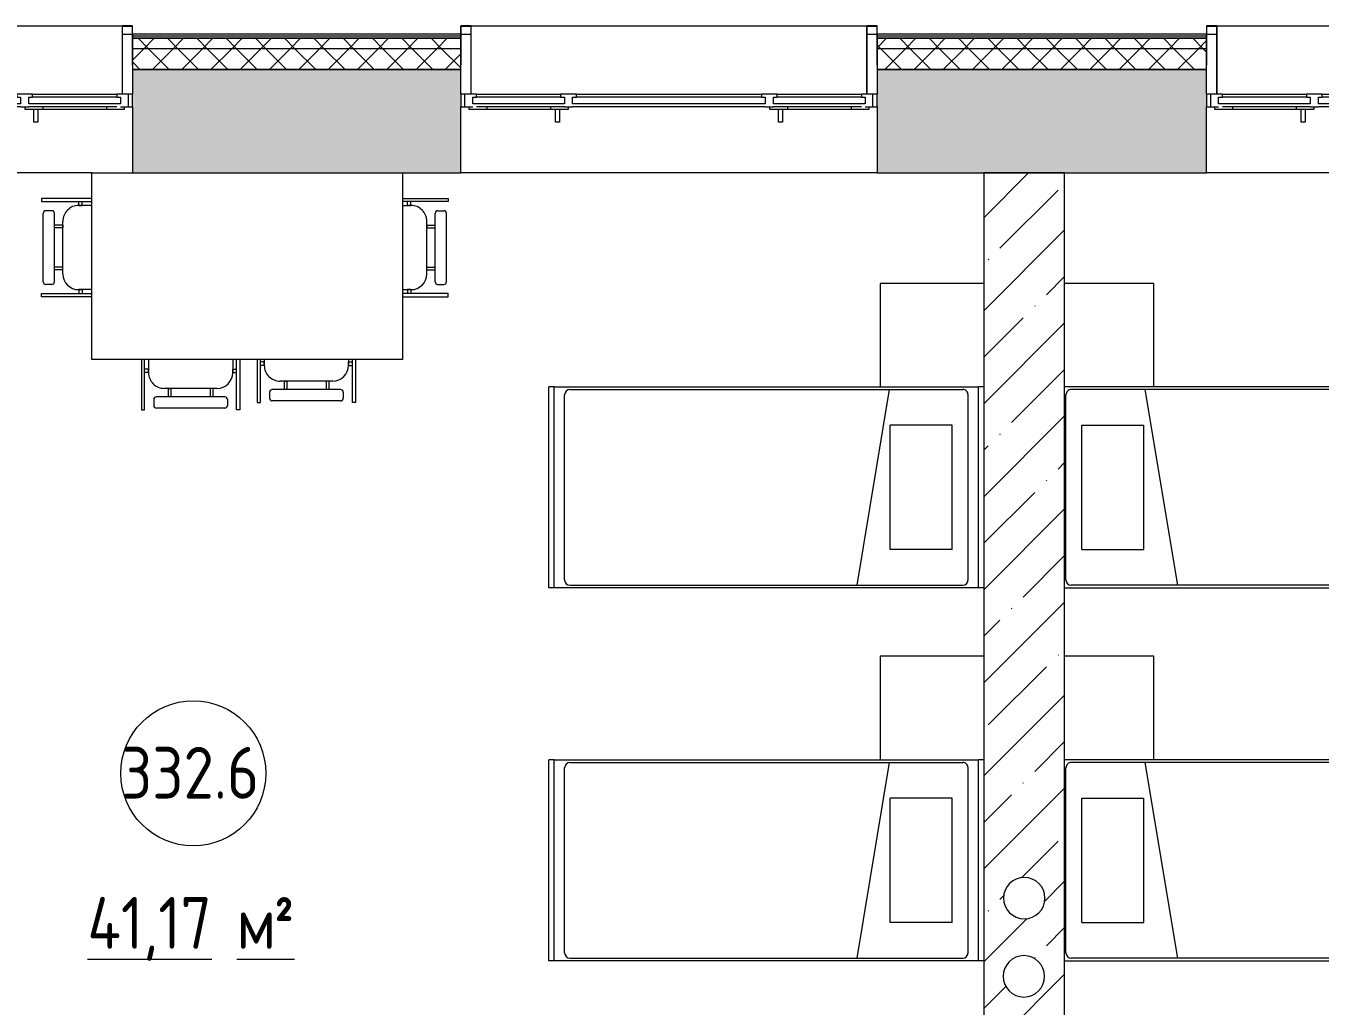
# Model space of a CAD drawing. Header units: millimetres. Extents: x -515342 to 330399, y -224905 to 507333.
# Drawn here: x -303435 to -297186, y 269654 to 274385 of the extents above; entities that cross this region are included whole.
import ezdxf

# ---------------------------------------------------------------- set-up
doc = ezdxf.new("R2010")
doc.units = ezdxf.units.MM
doc.layers.get('0').update_dxf_attribs({"lineweight": 0})
for name, color, linetype, lineweight in [('_ Окна', 7, 'Continuous', 0), ('Витраж', 7, 'Continuous', 0), ('Марки помещений', 7, 'Continuous', 0), ('Мебель', 7, 'Continuous', 0), ('Окна', 7, 'Continuous', 0), ('Стены внутренние', 7, 'Continuous', 0), ('Стены наружные', 7, 'Continuous', 0), ('Стены несущие', 7, 'Continuous', 0), ('Стены отделка', 7, 'Continuous', 0), ('Стены штриховка', 7, 'Continuous', 0)]:
    doc.layers.add(name, color=color, linetype=linetype, lineweight=lineweight)
doc.styles.add('GOST Common_1', font='', dxfattribs={"width": 0.9, "height": 250})
doc.styles.add('GOST Common_2', font='', dxfattribs={"width": 0.9, "height": 250})
doc.styles.get('GOST Common_1').set_extended_font_data('GOST Common')
doc.styles.get('GOST Common_2').set_extended_font_data('GOST Common')
pattern_1 = [(45, (0, 0), (-70.71068, 70.71068), []), (135, (0, 0), (-70.71068, -70.71068), [])]

# ---------------------------------------------------------------- blocks, each defined once
blk = doc.blocks.new('Окно_ПВХ_3Створки_1Фрамуга-верх - АР_Окно_ОП_1820_h_х1970_3ст2фр-в-9696728-О_АР_П_3__6_750_План 3 этажа')
at = {"layer": '_ Окна'}
for p, q in [((-929, 130), (-1005, 130)), ((-1005, 130), (-1005, 70)), ((-985, 70), (-985, 130)), ((-929, 116), (-929, 130)), ((-447, 130), (-523, 130)), ((-523, 130), (-523, 116)), ((-447, 116), (-447, 130)), ((523, 130), (447, 130)), ((447, 130), (447, 116)), ((523, 116), (523, 130)), ((929, 130), (929, 116)), ((1005, 130), (929, 130)), ((985, 70), (985, 130)), ((1005, 70), (1005, 130)), ((-1005, 70), (-947, 70)), ((-965, 56), (-965, 70)), ((-947, 84), (-947, 116)), ((-947, 116), (-929, 116)), ((-505, 84), (-947, 84)), ((-523, 116), (-929, 116)), ((-880, 70), (-880, 56)), ((-572, 70), (-572, 56)), ((-523, 116), (-505, 116)), ((-505, 116), (-505, 84)), ((-505, 70), (-465, 70)), ((-487, 70), (-487, 56)), ((-465, 84), (-465, 116)), ((-465, 116), (-447, 116)), ((465, 84), (-465, 84)), ((447, 116), (-447, 116)), ((447, 116), (465, 116)), ((465, 116), (465, 84)), ((465, 70), (505, 70)), ((487, 56), (487, 70)), ((505, 84), (505, 116)), ((505, 116), (523, 116)), ((947, 84), (505, 84)), ((929, 116), (523, 116)), ((572, 70), (572, 56)), ((880, 70), (880, 56)), ((929, 116), (947, 116)), ((947, 116), (947, 84)), ((947, 70), (1005, 70)), ((965, 70), (965, 56)), ((-880, 56), (-965, 56)), ((-487, 56), (-572, 56)), ((572, 56), (487, 56)), ((965, 56), (880, 56))]:
    blk.add_line(p, q, dxfattribs=at)
at = {"layer": 'Окна'}
for p, q in [((-929, 130), (-523, 130)), ((-447, 130), (447, 130)), ((523, 130), (929, 130)), ((-505, 70), (-929, 70)), ((465, 70), (-465, 70)), ((929, 70), (505, 70)), ((-572, 56), (-880, 56)), ((-548.5, -4), (-548.5, 56)), ((-528.5, 56), (-528.5, -4)), ((528.5, -4), (528.5, 56)), ((548.5, 56), (548.5, -4)), ((880, 56), (572, 56)), ((-528.5, -4), (-548.5, -4)), ((548.5, -4), (528.5, -4))]:
    blk.add_line(p, q, dxfattribs=at)
blk = doc.blocks.new('Прямоугольный импост - АР_Откос_Металлический_50х330 Белый Левый-9898761-О_АР_П_3__6_750_План 3 этажа')
at = {"layer": 'Витраж'}
blk.add_line((4449.2, 16115), (6359.2, 16115), dxfattribs=at)
blk = doc.blocks.new('Прямоугольный импост - АР_Откос_Металлический_50х330 Белый Левый-V24-О_АР_П_3__6_750_План 3 этажа')
at = {"layer": 'Витраж', "lineweight": 18}
for p, q in [((0, 40), (-50, 40)), ((-50, 40), (-50, -290)), ((-49, -290), (-49, 39)), ((-49, 39), (-1, 39)), ((-1, 39), (-1, -150)), ((0, -150), (0, 40)), ((-1, -150), (0, -150))]:
    blk.add_line(p, q, dxfattribs=at)
blk = doc.blocks.new('Прямоугольный импост - АР_Откос_Металлический_50х330 Белый Правый-V23-О_АР_П_3__6_750_План 3 этажа')
at = {"layer": 'Витраж', "lineweight": 18}
for p, q in [((-50, -290), (-50, 40)), ((-50, 40), (0, 40)), ((-1, 39), (-49, 39)), ((-49, 39), (-49, -290)), ((-1, -150), (-1, 39)), ((0, 40), (0, -150)), ((0, -150), (-1, -150))]:
    blk.add_line(p, q, dxfattribs=at)
blk = doc.blocks.new('Прямоугольный импост - АР_Откос_Металлический_50х330 Коричневый Левый-9899774-О_АР_П_3__6_750_План 3 этажа')
at = {"layer": 'Витраж'}
blk.add_line((15250.3, 16115), (17160.3, 16115), dxfattribs=at)
blk = doc.blocks.new('Прямоугольный импост - АР_Откос_Металлический_50х330 Коричневый Правый-9899919-О_АР_П_3__6_750_План 3 этажа')
at = {"layer": 'Витраж', "lineweight": 18}
for p, q in [((-50, -290), (-50, 40)), ((-50, 40), (0, 40)), ((-1, 39), (-49, 39)), ((-49, 39), (-49, -290)), ((-1, -150), (-1, 39)), ((0, 40), (0, -150)), ((0, -150), (-1, -150))]:
    blk.add_line(p, q, dxfattribs=at)
blk = doc.blocks.new('СД_Люблино_Фасады_rvt-1-О_АР_П_3__6_750_План 3 этажа')
at = {"layer": 'Стены внутренние'}
h = blk.add_hatch(dxfattribs=at)
h.set_pattern_fill('FP_1', color=256, style=0, pattern_type=2)
h.set_pattern_definition([(45, (0, 0), (-224.5064, 224.5064), []), (45, (224.5, 0), (-224.5064, 224.5064), [396.875, -79.375, 3.353, -76.022])])
h.paths.add_polyline_path([(101935, 15405), (101935, 15905), (97278.9, 15905), (97278.9, 15405), (101724.8, 15405)])
h.paths.add_polyline_path([(95268.9, 15405), (95268.9, 15905), (93672.7, 15905), (93672.7, 15405), (95083.1, 15405)])
h.paths.add_polyline_path([(91662.7, 15405), (91662.7, 15905), (90062.5, 15905), (90062.5, 15405), (91506.8, 15405)])
h.paths.add_polyline_path([(88052.5, 15405), (88052.5, 15905), (86472.6, 15905), (86472.6, 15405), (87930.5, 15405)])
h.paths.add_polyline_path([(84354.2, 15405), (84462.6, 15405), (84462.6, 15905), (82935.3, 15905), (82935.3, 15405), (83332.4, 15405)])
h.paths.add_polyline_path([(80925.3, 15405), (80925.3, 15905), (79340.3, 15905), (79340.3, 15405), (80777.9, 15405)])
h.paths.add_polyline_path([(77330.3, 15405), (77330.3, 15905), (75739.7, 15905), (75739.7, 15405), (77201.6, 15405)])
h.paths.add_polyline_path([(73625.3, 15405), (73729.7, 15405), (73729.7, 15905), (72144.8, 15905), (72144.8, 15405), (73114.5, 15405)])
h.paths.add_polyline_path([(70049.1, 15405), (70134.8, 15405), (70134.8, 15905), (68493.6, 15905), (68493.6, 15405), (69027.3, 15405)])
h.paths.add_polyline_path([(66472.8, 15405), (66483.6, 15405), (66483.6, 15905), (64878.6, 15905), (64878.6, 15405), (65961.9, 15405)])
h.paths.add_polyline_path([(62868.6, 15405), (62868.6, 15905), (60500.1, 15905), (60500.1, 15405), (62465.1, 15405)])
h.paths.add_polyline_path([(58090.1, 15405), (58090.1, 15905), (56894.2, 15905), (56894.2, 15405), (57787.5, 15405)])
h.paths.add_polyline_path([(54484.2, 15405), (54484.2, 15905), (51825.9, 15905), (51825.9, 15405), (54211.2, 15405)])
h.paths.add_polyline_path([(49815.9, 15405), (49815.9, 15905), (47243.8, 15905), (47243.8, 15405), (49613.1, 15405)])
h.paths.add_polyline_path([(44833.8, 15405), (44833.8, 15905), (43623.8, 15905), (43623.8, 15405), (44504.1, 15405)])
h.paths.add_polyline_path([(41213.8, 15405), (41213.8, 15905), (38819.5, 15905), (38819.5, 15405), (40927.8, 15405)])
h.paths.add_polyline_path([(36809.5, 15405), (36809.5, 15905), (35219.5, 15905), (35219.5, 15405), (36329.8, 15405)])
h.paths.add_polyline_path([(33209.5, 15405), (33209.5, 15905), (31619.5, 15905), (31619.5, 15405), (32806, 15405)])
h.paths.add_polyline_path([(29609.5, 15405), (29609.5, 15905), (28023.1, 15905), (28023.1, 15405), (29177.2, 15405)])
h.paths.add_polyline_path([(26013.1, 15405), (26013.1, 15905), (24425.8, 15905), (24425.8, 15405), (25600.9, 15405)])
h.paths.add_polyline_path([(22415.8, 15405), (22415.8, 15905), (20810.9, 15905), (20810.9, 15405), (22280.1, 15405)])
h.paths.add_polyline_path([(18800.9, 15405), (18800.9, 15905), (17210.3, 15905), (17210.3, 15405), (18448.3, 15405)])
h.paths.add_polyline_path([(15200.3, 15405), (15200.3, 15905), (13615.3, 15905), (13615.3, 15405), (14872, 15405)])
h.paths.add_polyline_path([(11605.3, 15405), (11605.3, 15905), (10024.1, 15905), (10024.1, 15405), (11295.7, 15405)])
h.paths.add_polyline_path([(8014.1, 15405), (8014.1, 15905), (6409.2, 15905), (6409.2, 15405), (7719.5, 15405)])
h.paths.add_polyline_path([(4399.2, 15405), (4399.2, 15905), (-305, 15905), (-305, 15405), (4143.2, 15405)])
at = {"layer": 'Стены наружные'}
h = blk.add_hatch(dxfattribs=at)
h.set_pattern_fill('FP_5', color=256, style=0, pattern_type=2)
h.set_pattern_definition(pattern_1)
h.paths.add_polyline_path([(102035, 16005), (102085, 16005), (102085, 16055), (97278.9, 16055), (97278.9, 16005), (101724.8, 16005)])
h.paths.add_polyline_path([(95268.9, 16005), (95268.9, 16055), (93672.7, 16055), (93672.7, 16005)])
h.paths.add_polyline_path([(91662.7, 16005), (91662.7, 16055), (90062.5, 16055), (90062.5, 16005), (91506.8, 16005)])
h.paths.add_polyline_path([(88052.5, 16005), (88052.5, 16055), (86472.6, 16055), (86472.6, 16005), (87419.6, 16005)])
h.paths.add_polyline_path([(84354.2, 16005), (84462.6, 16005), (84462.6, 16055), (82935.3, 16055), (82935.3, 16005), (83843.3, 16005)])
h.paths.add_polyline_path([(80925.3, 16005), (80925.3, 16055), (79340.3, 16055), (79340.3, 16005)])
h.paths.add_polyline_path([(77330.3, 16005), (77330.3, 16055), (75739.7, 16055), (75739.7, 16005)])
h.paths.add_polyline_path([(73729.7, 16005), (73729.7, 16055), (72144.8, 16055), (72144.8, 16005)])
h.paths.add_polyline_path([(70134.8, 16005), (70134.8, 16055), (68493.6, 16055), (68493.6, 16005)])
h.paths.add_polyline_path([(66483.6, 16005), (66483.6, 16055), (64878.6, 16055), (64878.6, 16005), (64940.1, 16005)])
h.paths.add_polyline_path([(62868.6, 16005), (62868.6, 16055), (60500.1, 16055), (60500.1, 16005), (61874.7, 16005)])
h.paths.add_polyline_path([(58090.1, 16005), (58090.1, 16055), (56894.2, 16055), (56894.2, 16005)])
h.paths.add_polyline_path([(54484.2, 16005), (54484.2, 16055), (51825.9, 16055), (51825.9, 16005)])
h.paths.add_polyline_path([(49815.9, 16005), (49815.9, 16055), (47243.8, 16055), (47243.8, 16005)])
h.paths.add_polyline_path([(43623.8, 16005), (44833.8, 16005), (44833.8, 16055), (43623.8, 16055)])
h.paths.add_polyline_path([(41213.8, 16005), (41213.8, 16055), (38819.5, 16055), (38819.5, 16005), (40417, 16005)])
h.paths.add_polyline_path([(36809.5, 16005), (36809.5, 16055), (35219.5, 16055), (35219.5, 16005)])
h.paths.add_polyline_path([(33209.5, 16005), (33209.5, 16055), (31619.5, 16055), (31619.5, 16005)])
h.paths.add_polyline_path([(29609.5, 16005), (29609.5, 16055), (28023.1, 16055), (28023.1, 16005)])
h.paths.add_polyline_path([(26013.1, 16005), (26013.1, 16055), (24425.8, 16055), (24425.8, 16005)])
h.paths.add_polyline_path([(22415.8, 16005), (22415.8, 16055), (20810.9, 16055), (20810.9, 16005), (22024.6, 16005)])
h.paths.add_polyline_path([(18800.9, 16005), (18800.9, 16055), (17210.3, 16055), (17210.3, 16005), (18448.3, 16005)])
h.paths.add_polyline_path([(15200.3, 16005), (15200.3, 16055), (13615.3, 16055), (13615.3, 16005), (13850.2, 16005)])
h.paths.add_polyline_path([(11605.3, 16005), (11605.3, 16055), (10024.1, 16055), (10024.1, 16005)])
h.paths.add_polyline_path([(8014.1, 16005), (8014.1, 16055), (6409.2, 16055), (6409.2, 16005), (7719.5, 16005)])
h.paths.add_polyline_path([(4399.2, 16005), (4399.2, 16055), (-405, 16055), (-405, 16005), (1588.7, 16005)])
h = blk.add_hatch(dxfattribs=at)
h.set_pattern_fill('FP_5', color=256, style=0, pattern_type=2)
h.set_pattern_definition(pattern_1)
h.paths.add_polyline_path([(101935, 15905), (102035, 15905), (102035, 16005), (97278.9, 16005), (97278.9, 15905), (101724.8, 15905)])
h.paths.add_polyline_path([(95083.1, 15905), (95268.9, 15905), (95268.9, 16005), (93672.7, 16005), (93672.7, 15905), (94572.2, 15905)])
h.paths.add_polyline_path([(91662.7, 15905), (91662.7, 16005), (90062.5, 16005), (90062.5, 15905), (91506.8, 15905)])
h.paths.add_polyline_path([(87930.5, 15905), (88052.5, 15905), (88052.5, 16005), (86472.6, 16005), (86472.6, 15905), (87419.6, 15905)])
h.paths.add_polyline_path([(84462.6, 15905), (84462.6, 16005), (82935.3, 16005), (82935.3, 15905), (84354.2, 15905)])
h.paths.add_polyline_path([(80925.3, 15905), (80925.3, 16005), (79340.3, 16005), (79340.3, 15905), (80777.9, 15905)])
h.paths.add_polyline_path([(77201.6, 15905), (77330.3, 15905), (77330.3, 16005), (75739.7, 16005), (75739.7, 15905), (76179.8, 15905)])
h.paths.add_polyline_path([(73729.7, 15905), (73729.7, 16005), (72144.8, 16005), (72144.8, 15905), (73625.3, 15905)])
h.paths.add_polyline_path([(70049.1, 15905), (70134.8, 15905), (70134.8, 16005), (68493.6, 16005), (68493.6, 15905), (69027.3, 15905)])
h.paths.add_polyline_path([(66472.8, 15905), (66483.6, 15905), (66483.6, 16005), (64878.6, 16005), (64878.6, 15905), (65961.9, 15905)])
h.paths.add_polyline_path([(62868.6, 15905), (62868.6, 16005), (60500.1, 16005), (60500.1, 15905), (61874.7, 15905)])
h.paths.add_polyline_path([(58090.1, 15905), (58090.1, 16005), (56894.2, 16005), (56894.2, 15905), (58042.9, 15905)])
h.paths.add_polyline_path([(54484.2, 15905), (54484.2, 16005), (51825.9, 16005), (51825.9, 15905), (54211.2, 15905)])
h.paths.add_polyline_path([(49815.9, 15905), (49815.9, 16005), (47243.8, 16005), (47243.8, 15905), (49613.1, 15905)])
h.paths.add_polyline_path([(44833.8, 15905), (44833.8, 16005), (43623.8, 16005), (43623.8, 15905), (44504.1, 15905)])
h.paths.add_polyline_path([(41213.8, 15905), (41213.8, 16005), (38819.5, 16005), (38819.5, 15905), (40927.8, 15905)])
h.paths.add_polyline_path([(36809.5, 15905), (36809.5, 16005), (35219.5, 16005), (35219.5, 15905), (36329.8, 15905)])
h.paths.add_polyline_path([(33209.5, 15905), (33209.5, 16005), (31619.5, 16005), (31619.5, 15905), (32242.6, 15905)])
h.paths.add_polyline_path([(29609.5, 15905), (29609.5, 16005), (28023.1, 16005), (28023.1, 15905), (29177.2, 15905)])
h.paths.add_polyline_path([(26013.1, 15905), (26013.1, 16005), (24425.8, 16005), (24425.8, 15905), (25600.9, 15905)])
h.paths.add_polyline_path([(22415.8, 15905), (22415.8, 16005), (20810.9, 16005), (20810.9, 15905), (22024.6, 15905)])
h.paths.add_polyline_path([(18703.8, 15905), (18800.9, 15905), (18800.9, 16005), (17210.3, 16005), (17210.3, 15905), (18448.3, 15905)])
h.paths.add_polyline_path([(15127.5, 15905), (15200.3, 15905), (15200.3, 16005), (13615.3, 16005), (13615.3, 15905), (14872, 15905)])
h.paths.add_polyline_path([(11605.3, 15905), (11605.3, 16005), (10024.1, 16005), (10024.1, 15905), (11551.2, 15905)])
h.paths.add_polyline_path([(8014.1, 15905), (8014.1, 16005), (6409.2, 16005), (6409.2, 15905), (7719.5, 15905)])
h.paths.add_polyline_path([(4399.2, 15905), (4399.2, 16005), (-305, 16005), (-305, 15905), (4143.2, 15905)])
at = {"layer": 'Стены внутренние'}
for p, q in [((72095.6, 16075), (72144, 16075)), ((73730.5, 16075), (73778.8, 16075)), ((75690.6, 16075), (75738.9, 16075)), ((77331.1, 16075), (77379.4, 16075)), ((71948.7, 15405), (70134.8, 15405)), ((75739.7, 15405), (73729.7, 15405)), ((79331.3, 15405), (77330.3, 15405))]:
    blk.add_line(p, q, dxfattribs=at)
at = {"layer": 'Стены несущие'}
for p, q in [((72144.8, 15905), (72144.8, 15785)), ((73729.7, 15905), (72144.8, 15905)), ((72144.8, 15905), (73729.7, 15905)), ((73729.7, 15785), (73729.7, 15905)), ((75739.7, 15905), (75739.7, 15785)), ((77330.3, 15905), (75739.7, 15905)), ((75739.7, 15905), (77330.3, 15905)), ((77330.3, 15785), (77330.3, 15905)), ((72144.8, 15725), (72144.8, 15405)), ((73729.7, 15405), (73729.7, 15725)), ((75739.7, 15725), (75739.7, 15405)), ((77330.3, 15405), (77330.3, 15725)), ((72144.8, 15405), (73729.7, 15405)), ((75739.7, 15405), (77330.3, 15405))]:
    blk.add_line(p, q, dxfattribs=at)
at = {"layer": 'Стены отделка', "lineweight": 9}
for p, q in [((73729.7, 16075), (72144.8, 16075)), ((72144.8, 16075), (72144.8, 16065)), ((72144.8, 16065), (72144.8, 16055)), ((73729.7, 16065), (73729.7, 16075)), ((73729.7, 16055), (73729.7, 16065)), ((77330.3, 16075), (75739.7, 16075)), ((75739.7, 16075), (75739.7, 16065)), ((75739.7, 16065), (75739.7, 16055)), ((77330.3, 16065), (77330.3, 16075)), ((77330.3, 16055), (77330.3, 16065)), ((72144.8, 16055), (72144.8, 16005)), ((72144.8, 16005), (72144.8, 15905)), ((73729.7, 16005), (73729.7, 16055)), ((73729.7, 15905), (73729.7, 16005)), ((75739.7, 16055), (75739.7, 16005)), ((75739.7, 16005), (75739.7, 15905)), ((77330.3, 16005), (77330.3, 16055)), ((77330.3, 15905), (77330.3, 16005))]:
    blk.add_line(p, q, dxfattribs=at)
at = {"layer": 'Стены штриховка'}
for p, q in [((73729.7, 16065), (72144.8, 16065)), ((77330.3, 16065), (75739.7, 16065)), ((73729.7, 16055), (72144.8, 16055)), ((72144.8, 16055), (73729.7, 16055)), ((73729.7, 16005), (72144.8, 16005)), ((77330.3, 16055), (75739.7, 16055)), ((75739.7, 16055), (77330.3, 16055)), ((77330.3, 16005), (75739.7, 16005))]:
    blk.add_line(p, q, dxfattribs=at)
at = {"layer": 'Витраж', "lineweight": 9}
for name, p in [('Прямоугольный импост - АР_Откос_Металлический_50х330 Белый Левый-9898761-О_АР_П_3__6_750_План 3 этажа', (65735.6, 0)), ('Прямоугольный импост - АР_Откос_Металлический_50х330 Белый Левый-V24-О_АР_П_3__6_750_План 3 этажа', (72144.8, 16075)), ('Прямоугольный импост - АР_Откос_Металлический_50х330 Белый Левый-9898761-О_АР_П_3__6_750_План 3 этажа', (69330.5, 0)), ('Прямоугольный импост - АР_Откос_Металлический_50х330 Белый Левый-V24-О_АР_П_3__6_750_План 3 этажа', (75739.7, 16075)), ('Прямоугольный импост - АР_Откос_Металлический_50х330 Коричневый Левый-9899774-О_АР_П_3__6_750_План 3 этажа', (62130, 0))]:
    blk.add_blockref(name, p, dxfattribs=at)
at = {"layer": 'Витраж', "lineweight": 9, "extrusion": (0, 0, -1)}
for name, p in [('Прямоугольный импост - АР_Откос_Металлический_50х330 Белый Правый-V23-О_АР_П_3__6_750_План 3 этажа', (-73729.7, 16075)), ('Прямоугольный импост - АР_Откос_Металлический_50х330 Коричневый Правый-9899919-О_АР_П_3__6_750_План 3 этажа', (-77330.3, 16075))]:
    blk.add_blockref(name, p, dxfattribs=at)
at = {"layer": 'Окна', "lineweight": 9}
for p in [(71139.8, 15655), (74734.7, 15655), (78335.3, 15655)]:
    blk.add_blockref('Окно_ПВХ_3Створки_1Фрамуга-верх - АР_Окно_ОП_1820_h_х1970_3ст2фр-в-9696728-О_АР_П_3__6_750_План 3 этажа', p, dxfattribs=at)
blk = doc.blocks.new('Кровать-Больница - 0970 x 2100 мм-V46-О_АР_П_3__6_750_План 3 этажа')
at = {"layer": 'Мебель'}
for p, q in [((-76.5, 1441), (893.5, 1441)), ((-76.5, 1415.6), (-76.5, 1441)), ((893.5, 1415.6), (893.5, 1441)), ((-76.5, -633.6), (-76.5, 1415.6)), ((-76.5, 1415.6), (893.5, 1415.6)), ((893.5, 1415.6), (893.5, -633.6)), ((-63.8, 1339.4), (-63.8, -557.4)), ((-38.4, 1364.8), (855.4, 1364.8)), ((880.8, 1339.4), (880.8, -557.4)), ((880.8, -201.8), (-63.8, -45.1)), ((108.5, -206.6), (708.5, -206.6)), ((108.5, -506.6), (108.5, -206.6)), ((708.5, -506.6), (708.5, -206.6)), ((108.5, -506.6), (708.5, -506.6)), ((-38.4, -582.8), (855.4, -582.8)), ((-76.5, -633.6), (893.5, -633.6)), ((-76.5, -659), (-76.5, -633.6)), ((893.5, -659), (893.5, -633.6))]:
    blk.add_line(p, q, dxfattribs=at)
for centre, start, end in [((-38.4, 1339.4), 90, 180), ((855.4, 1339.4), 0, 90), ((-38.4, -557.4), 180, 270), ((855.4, -557.4), 270, 0)]:
    blk.add_arc(centre, 25.4, start, end, dxfattribs=at)
blk = doc.blocks.new('Прикроватная тумба - Прикроватная тумба-V47-О_АР_П_3__6_750_План 3 этажа')
at = {"layer": 'Мебель'}
for p, q in [((500, 500), (0, 500)), ((0, 500), (0, 0))]:
    blk.add_line(p, q, dxfattribs=at)
blk = doc.blocks.new('Стул-Штабель - Стул-Штабель-8767036-О_АР_П_3__6_750_План 3 этажа')
at = {"layer": 'Мебель'}
for p, q in [((-416.6, -108.9), (-416.6, 134.5)), ((-416.6, 134.5), (-401.3, 134.5)), ((-401.3, 134.5), (-401.3, -108.9)), ((-344.1, 126.3), (-13.9, 126.3)), ((43.2, 134.5), (43.2, -108.9)), ((58.6, 134.5), (43.2, 134.5)), ((58.6, -108.9), (58.6, 134.5)), ((-356.8, 84.1), (-356.8, 113.6)), ((-344.1, 71.4), (-13.9, 71.4)), ((-286.9, 30.8), (-286.9, 71.4)), ((-274.2, 30.8), (-274.2, 71.4)), ((-83.8, 30.8), (-83.8, 71.4)), ((-71.1, 30.8), (-71.1, 71.4)), ((-1.2, 84.1), (-1.2, 113.6)), ((-306, 30.8), (-52, 30.8)), ((-286.9, 30.8), (-274.2, 30.8)), ((-71.1, 30.8), (-83.8, 30.8)), ((-401.3, -45.4), (-401.3, -62.4)), ((-382.2, -45.4), (-401.3, -45.4)), ((-382.2, -62.4), (-401.3, -62.4)), ((-382.2, -45.4), (-382.2, -62.4)), ((-382.2, -108.9), (-382.2, -45.4)), ((24.2, -45.4), (24.2, -62.4)), ((24.2, -45.4), (43.2, -45.4)), ((24.2, -108.9), (24.2, -45.4)), ((24.2, -62.4), (43.2, -62.4)), ((43.2, -45.4), (43.2, -62.4))]:
    blk.add_line(p, q, dxfattribs=at)
for centre, radius, start, end in [((-344.1, 113.6), 12.7, 90, 180), ((-13.9, 113.6), 12.7, 360, 90), ((-344.1, 84.1), 12.7, 180, 270), ((-13.9, 84.1), 12.7, 270, 0), ((-306, -45.4), 76.2, 90, 180), ((-52, -45.4), 76.2, 360, 90)]:
    blk.add_arc(centre, radius, start, end, dxfattribs=at)
blk = doc.blocks.new('Стол-Прямоугольный - 1500х900 мм-V48-О_АР_П_3__6_750_План 3 этажа')
at = {"layer": 'Мебель'}
for p, q in [((-750, 450), (750, 450)), ((-750, -450), (-750, 450)), ((750, 450), (750, -450)), ((750, -450), (553.9, -450))]:
    blk.add_line(p, q, dxfattribs=at)
blk = doc.blocks.new('Стул-Штабель - Стул-Штабель-V37-О_АР_П_3__6_750_План 3 этажа')
at = {"layer": 'Мебель'}
for p, q in [((-416.6, -73.9), (-416.6, 134.5)), ((-416.6, 134.5), (-401.3, 134.5)), ((-401.3, 134.5), (-401.3, -73.9)), ((-344.1, 126.3), (-13.9, 126.3)), ((43.2, 134.5), (43.2, -73.9)), ((58.6, 134.5), (43.2, 134.5)), ((58.6, -73.9), (58.6, 134.5)), ((-356.8, 84.1), (-356.8, 113.6)), ((-344.1, 71.4), (-13.9, 71.4)), ((-286.9, 30.8), (-286.9, 71.4)), ((-274.2, 30.8), (-274.2, 71.4)), ((-83.8, 30.8), (-83.8, 71.4)), ((-71.1, 30.8), (-71.1, 71.4)), ((-1.2, 84.1), (-1.2, 113.6)), ((-306, 30.8), (-52, 30.8)), ((-286.9, 30.8), (-274.2, 30.8)), ((-71.1, 30.8), (-83.8, 30.8)), ((-401.3, -45.4), (-401.3, -62.4)), ((-382.2, -45.4), (-401.3, -45.4)), ((-382.2, -62.4), (-401.3, -62.4)), ((-382.2, -45.4), (-382.2, -62.4)), ((-382.2, -73.9), (-382.2, -45.4)), ((24.2, -45.4), (24.2, -62.4)), ((24.2, -45.4), (43.2, -45.4)), ((24.2, -73.9), (24.2, -45.4)), ((24.2, -62.4), (43.2, -62.4)), ((43.2, -45.4), (43.2, -62.4))]:
    blk.add_line(p, q, dxfattribs=at)
for centre, radius, start, end in [((-344.1, 113.6), 12.7, 90, 180), ((-13.9, 113.6), 12.7, 360, 90), ((-344.1, 84.1), 12.7, 180, 270), ((-13.9, 84.1), 12.7, 270, 0), ((-306, -45.4), 76.2, 90, 180), ((-52, -45.4), 76.2, 360, 90)]:
    blk.add_arc(centre, radius, start, end, dxfattribs=at)
blk = doc.blocks.new('Стул-Штабель - Стул-Штабель-V38-О_АР_П_3__6_750_План 3 этажа')
at = {"layer": 'Мебель'}
for p, q in [((-416.6, 85.9), (-416.6, -134.5)), ((-401.3, -134.5), (-401.3, 85.9)), ((-382.2, 85.9), (-382.2, 45.4)), ((24.2, 85.9), (24.2, 45.4)), ((43.2, -134.5), (43.2, 85.9)), ((58.6, 85.9), (58.6, -134.5)), ((-401.3, 45.4), (-401.3, 62.4)), ((-382.2, 62.4), (-401.3, 62.4)), ((-382.2, 45.4), (-401.3, 45.4)), ((-382.2, 45.4), (-382.2, 62.4)), ((24.2, 62.4), (43.2, 62.4)), ((24.2, 45.4), (24.2, 62.4)), ((24.2, 45.4), (43.2, 45.4)), ((43.2, 45.4), (43.2, 62.4)), ((-306, -30.8), (-52, -30.8)), ((-286.9, -30.8), (-286.9, -71.4)), ((-286.9, -30.8), (-274.2, -30.8)), ((-274.2, -30.8), (-274.2, -71.4)), ((-83.8, -30.8), (-83.8, -71.4)), ((-71.1, -30.8), (-83.8, -30.8)), ((-71.1, -30.8), (-71.1, -71.4)), ((-356.8, -84.1), (-356.8, -113.6)), ((-344.1, -71.4), (-13.9, -71.4)), ((-1.2, -84.1), (-1.2, -113.6)), ((-416.6, -134.5), (-401.3, -134.5)), ((-344.1, -126.3), (-13.9, -126.3)), ((58.6, -134.5), (43.2, -134.5))]:
    blk.add_line(p, q, dxfattribs=at)
for centre, radius, start, end in [((-306, 45.4), 76.2, 180, 270), ((-52, 45.4), 76.2, 270, 0), ((-344.1, -84.1), 12.7, 90, 180), ((-344.1, -113.6), 12.7, 180, 270), ((-13.9, -84.1), 12.7, 360, 90), ((-13.9, -113.6), 12.7, 270, 0)]:
    blk.add_arc(centre, radius, start, end, dxfattribs=at)
blk = doc.blocks.new('Кровать-Больница - 0970 x 2100 мм-V50-О_АР_П_3__6_750_План 3 этажа')
at = {"layer": 'Мебель'}
for p, q in [((-76.5, 589.2), (-76.5, -1415.6)), ((-38.4, 582.8), (855.4, 582.8)), ((893.5, -1415.6), (893.5, 589.2)), ((-63.8, -1339.4), (-63.8, 557.4)), ((108.5, 506.6), (108.5, 206.6)), ((108.5, 506.6), (708.5, 506.6)), ((708.5, 506.6), (708.5, 206.6)), ((880.8, -1339.4), (880.8, 557.4)), ((880.8, 201.8), (-63.8, 45.1)), ((108.5, 206.6), (708.5, 206.6)), ((-38.4, -1364.8), (855.4, -1364.8)), ((-76.5, -1415.6), (-76.5, -1441)), ((-76.5, -1415.6), (893.5, -1415.6)), ((893.5, -1415.6), (893.5, -1441)), ((-76.5, -1441), (893.5, -1441))]:
    blk.add_line(p, q, dxfattribs=at)
for centre, start, end in [((-38.4, 557.4), 90, 180), ((855.4, 557.4), 360, 90), ((-38.4, -1339.4), 180, 270), ((855.4, -1339.4), 270, 0)]:
    blk.add_arc(centre, 25.4, start, end, dxfattribs=at)
blk = doc.blocks.new('Прикроватная тумба - Прикроватная тумба-V51-О_АР_П_3__6_750_План 3 этажа')
at = {"layer": 'Мебель'}
for p, q in [((0, 0), (0, -500)), ((0, -500), (430.2, -500))]:
    blk.add_line(p, q, dxfattribs=at)
blk = doc.blocks.new('ASVP_Марка_Помещение_ДваЗначения - Номер Площадь-685795-О_АР_П_3__6_750_План 3 этажа')
at = {"layer": 'Марки помещений'}
blk.add_circle((0, 0), 3.5, dxfattribs=at)

msp = doc.modelspace()

# ---------------------------------------------------------------- hatches: boundary and pattern name
at = {"layer": 'Стены внутренние'}
h = msp.add_hatch(dxfattribs=at)
h.set_pattern_fill('FP_1', color=256, style=0, pattern_type=2)
h.set_pattern_definition([(45, (-375064.64, 258270.4), (-224.5064, 224.5064), []), (45, (-374840.13, 258270.4), (-224.5064, 224.5064), [396.875, -79.375, 3.353, -76.022])])
h.paths.add_polyline_path([(-298809.6354, 267665.4137), (-298419.6354, 267665.4137), (-298419.6354, 273675.4137), (-298809.6354, 273675.4137), (-298809.6354, 267739.4074)])
h.paths.add_polyline_path([(-298597.2706, 268181.933), (-298632.0002, 268181.933), (-298664.6354, 268193.8112), (-298691.2398, 268216.135), (-298708.6046, 268246.2117), (-298714.6354, 268280.4137), (-298708.6046, 268314.6158), (-298691.2398, 268344.6925), (-298664.6354, 268367.0163), (-298632.0002, 268378.8945), (-298597.2706, 268378.8945), (-298564.6354, 268367.0163), (-298538.0309, 268344.6925), (-298520.6661, 268314.6158), (-298514.6354, 268280.4137), (-298520.6661, 268246.2117), (-298538.0309, 268216.135), (-298564.6354, 268193.8112)])
h.paths.add_polyline_path([(-298632.0002, 268556.933), (-298664.6354, 268568.8112), (-298691.2398, 268591.135), (-298708.6046, 268621.2117), (-298714.6354, 268655.4137), (-298708.6046, 268689.6158), (-298691.2398, 268719.6925), (-298664.6354, 268742.0163), (-298629.3444, 268753.8945), (-298597.2706, 268753.8945), (-298564.6354, 268742.0163), (-298538.0309, 268719.6925), (-298520.6661, 268689.6158), (-298514.6354, 268655.4137), (-298520.6661, 268621.2117), (-298538.0309, 268591.135), (-298564.6354, 268568.8112), (-298597.2706, 268556.933), (-298629.3444, 268556.933)])
h.paths.add_polyline_path([(-298629.3444, 268956.933), (-298632.0002, 268956.933), (-298664.6354, 268968.8112), (-298691.2398, 268991.135), (-298708.6046, 269021.2117), (-298714.6354, 269055.4137), (-298708.6046, 269089.6158), (-298691.2398, 269119.6925), (-298664.6354, 269142.0163), (-298629.3444, 269153.8945), (-298597.2706, 269153.8945), (-298564.6354, 269142.0163), (-298538.0309, 269119.6925), (-298520.6661, 269089.6158), (-298514.6354, 269055.4137), (-298520.6661, 269021.2117), (-298538.0309, 268991.135), (-298564.6354, 268968.8112), (-298597.2706, 268956.933)])
h.paths.add_polyline_path([(-298629.3444, 269336.933), (-298632.0002, 269336.933), (-298664.6354, 269348.8112), (-298691.2398, 269371.135), (-298708.6046, 269401.2117), (-298714.6354, 269435.4137), (-298708.6046, 269469.6158), (-298691.2398, 269499.6925), (-298664.6354, 269522.0163), (-298629.3444, 269533.8945), (-298597.2706, 269533.8945), (-298564.6354, 269522.0163), (-298538.0309, 269499.6925), (-298520.6661, 269469.6158), (-298514.6354, 269435.4137), (-298520.6661, 269401.2117), (-298538.0309, 269371.135), (-298564.6354, 269348.8112), (-298597.2706, 269336.933)])
h.paths.add_polyline_path([(-298598.9471, 269699.4639), (-298633.6767, 269699.4639), (-298666.3119, 269711.3422), (-298692.9163, 269733.6659), (-298710.2812, 269763.7427), (-298716.3119, 269797.9447), (-298710.2812, 269832.1467), (-298692.9163, 269862.2235), (-298666.3119, 269884.5472), (-298633.6767, 269896.4255), (-298598.9471, 269896.4255), (-298566.3119, 269884.5472), (-298539.7074, 269862.2235), (-298522.3426, 269832.1467), (-298516.3119, 269797.9447), (-298522.3426, 269763.7427), (-298539.7074, 269733.6659), (-298566.3119, 269711.3422)])
h.paths.add_polyline_path([(-298632.0002, 270076.933), (-298664.6354, 270088.8112), (-298691.2398, 270111.135), (-298708.6046, 270141.2117), (-298714.6354, 270175.4137), (-298708.6046, 270209.6158), (-298691.2398, 270239.6925), (-298664.6354, 270262.0163), (-298632.0002, 270273.8945), (-298597.2706, 270273.8945), (-298564.6354, 270262.0163), (-298538.0309, 270239.6925), (-298520.6661, 270209.6158), (-298514.6354, 270175.4137), (-298520.6661, 270141.2117), (-298538.0309, 270111.135), (-298564.6354, 270088.8112), (-298597.2706, 270076.933)])

# ---------------------------------------------------------------- linework, layer by layer
at = {"layer": 'Стены несущие'}
for p, q in [((-298419.6354, 273675.4137), (-298809.6354, 273675.4137)), ((-298809.6354, 273675.4137), (-298809.6354, 267665.4137)), ((-298419.6354, 267665.4137), (-298419.6354, 273675.4137))]:
    msp.add_line(p, q, dxfattribs=at)
for centre, start, end in [((-298614.6354, 270175.4137), 0, 180), ((-298614.6354, 270175.4137), 180, 0), ((-298616.3119, 269797.9447), 0, 180), ((-298616.3119, 269797.9447), 180, 0)]:
    msp.add_arc(centre, 100, start, end, dxfattribs=at)

# ---------------------------------------------------------------- block references
msp.add_blockref('СД_Люблино_Фасады_rvt-1-О_АР_П_3__6_750_План 3 этажа', (-375064.6354, 258270.4137))
at = {"layer": 'Марки помещений', "xscale": 99.99999999999993, "yscale": 99.99999999999993, "zscale": 99.99999999999993}
msp.add_blockref('ASVP_Марка_Помещение_ДваЗначения - Номер Площадь-685795-О_АР_П_3__6_750_План 3 этажа', (-302626.4353, 270777.6881), dxfattribs=at)
at = {"layer": 'Мебель'}
for name, p, rotation in [('Стол-Прямоугольный - 1500х900 мм-V48-О_АР_П_3__6_750_План 3 этажа', (-302365.9751, 273225.4137), 180), ('Стул-Штабель - Стул-Штабель-8767036-О_АР_П_3__6_750_План 3 этажа', (-303224.9066, 273494.4629), 89.99999999999972), ('Стул-Штабель - Стул-Штабель-V38-О_АР_П_3__6_750_План 3 этажа', (-301530.0348, 273494.4629), 90.00000000000031), ('Прикроватная тумба - Прикроватная тумба-V51-О_АР_П_3__6_750_План 3 этажа', (-297989.4354, 272642.7953), 180), ('Стул-Штабель - Стул-Штабель-8767036-О_АР_П_3__6_750_План 3 этажа', (-302818.2845, 272666.4823), 180), ('Стул-Штабель - Стул-Штабель-V37-О_АР_П_3__6_750_План 3 этажа', (-302259.2534, 272701.4823), 180), ('Кровать-Больница - 0970 x 2100 мм-V46-О_АР_П_3__6_750_План 3 этажа', (-299468.6419, 271749.3134), 90.00000000000007), ('Кровать-Больница - 0970 x 2100 мм-V50-О_АР_П_3__6_750_План 3 этажа', (-297830.4288, 271749.3134), 89.99999999999993), ('Прикроватная тумба - Прикроватная тумба-V51-О_АР_П_3__6_750_План 3 этажа', (-297989.4354, 270842.7953), 180), ('Кровать-Больница - 0970 x 2100 мм-V46-О_АР_П_3__6_750_План 3 этажа', (-299468.6419, 269949.3134), 90.00000000000007), ('Кровать-Больница - 0970 x 2100 мм-V50-О_АР_П_3__6_750_План 3 этажа', (-297830.4288, 269949.3134), 89.99999999999993)]:
    msp.add_blockref(name, p, dxfattribs=dict(at, rotation=rotation))
for p in [(-299309.6354, 272642.7953), (-299309.6354, 270842.7953)]:
    msp.add_blockref('Прикроватная тумба - Прикроватная тумба-V47-О_АР_П_3__6_750_План 3 этажа', p, dxfattribs=at)

# ---------------------------------------------------------------- texts
at = {"layer": 'Марки помещений', "char_height": 250, "attachment_point": 1}
for s, insert, width, style in [('332.6', (-302975.6426, 270905.4132), 858.607312, 'GOST Common_1'), ('\\L41,17 ', (-303137.1788, 270180.8827), 873.037687, 'GOST Common_1'), ('\\L\\fGOST Common|b0|i0|c238|p34|;\\W.9;\\L²', (-302238.2569, 270180.8827), 165.949312, 'GOST Common_2'), ('\\L\\fGOST Common|b0|i0|c204|p34|;\\W.9;\\Lм', (-302416.8507, 270180.8827), 216.455625, 'GOST Common_1')]:
    msp.add_mtext(s, dxfattribs=dict(at, insert=insert, width=width, style=style))

doc.saveas('drawing.dxf')
